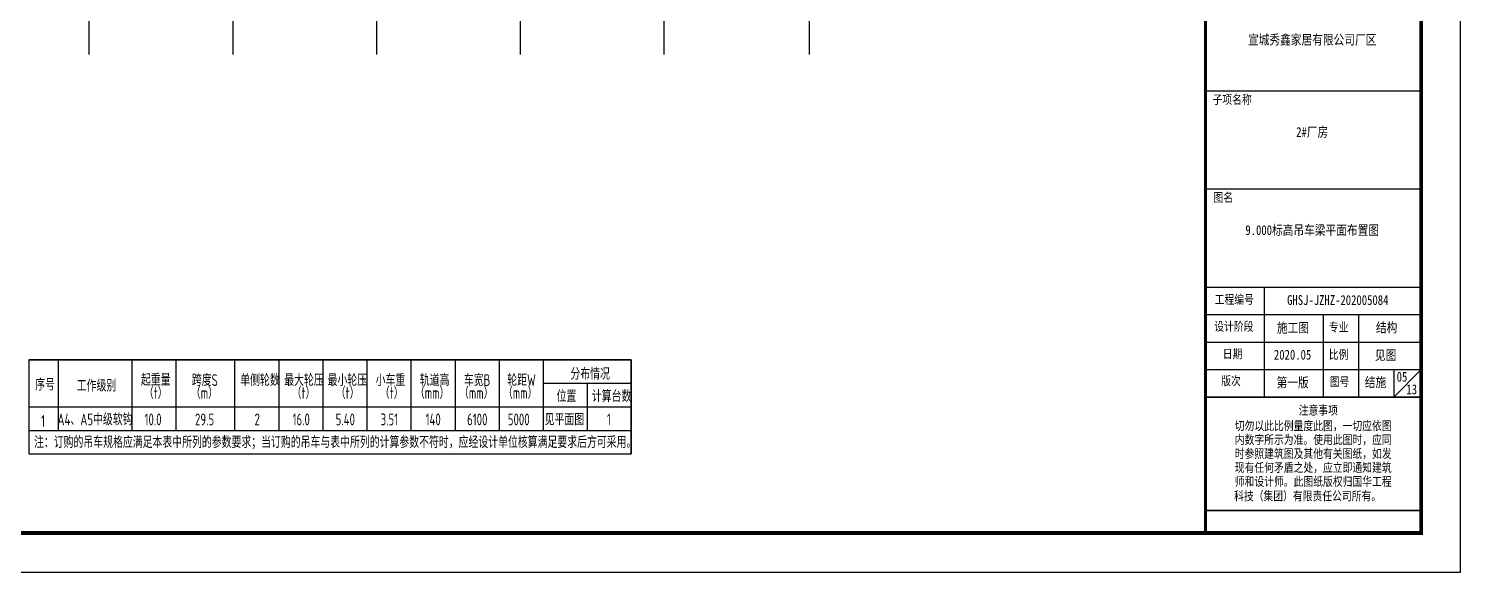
# Model space of a CAD drawing. Extents: x 9752569 to 9923256, y 1590558 to 2510207.
# Drawn here: x 9846133 to 9900906, y 2134257 to 2155029 of the extents above; entities that cross this region are included whole.
import ezdxf
from ezdxf.enums import TextEntityAlignment as Align

# ---------------------------------------------------------------- set-up
doc = ezdxf.new("R2010")
doc.units = 0
doc.header["$LTSCALE"] = 1000
doc.header["$MEASUREMENT"] = 0
doc.linetypes.add('CONTINOUS', pattern=[0])
doc.linetypes.add('DOTE', pattern=[2.42, 2, -0.2, 0.02, -0.2])
doc.layers.get('0').update_dxf_attribs({"linetype": 'CONTINUOUS'})
for name, color, linetype in [('DOTE', 8, 'DOTE'), ('PP-PM-TK', 7, 'CONTINUOUS'), ('PUB_TEXT', 7, 'CONTINUOUS'), ('PUB_TITLE', 4, 'CONTINUOUS'), ('标注文字', 3, 'CONTINUOUS')]:
    doc.layers.add(name, color=color, linetype=linetype)
doc.styles.add('TQ', font='txt.shx', dxfattribs={"width": 0.8, "bigfont": 'hztxt.shx'})
doc.styles.add('TSSD_REIN', font='atssdeng.shx', dxfattribs={"width": 0.7, "bigfont": 'atssdchn.shx'})
doc.styles.add('仿宋', font='', dxfattribs={"width": 0.8})
doc.styles.get('仿宋').set_extended_font_data('SimSun')

# ---------------------------------------------------------------- blocks, each defined once
blk = doc.blocks.new('A2 TK 2019')
at = {"layer": 'PP-PM-TK', "color": 4}
for p, q in [((7035935, 1986448), (7041435, 1986448)), ((7035935, 1983948), (7041435, 1983948)), ((7035935, 1981448), (7041435, 1981448)), ((7037435, 1981448), (7037435, 1978648)), ((7035935, 1980748), (7041435, 1980748)), ((7038935, 1980748), (7038935, 1978648)), ((7039840, 1980748), (7039840, 1978648)), ((7035935, 1980048), (7041435, 1980048)), ((7035935, 1979348), (7041435, 1979348)), ((7041435, 1979348), (7040735, 1978648)), ((7040735, 1979348), (7040735, 1978648))]:
    blk.add_line(p, q, dxfattribs=at)
at = {"layer": 'PP-PM-TK', "color": 4, "const_width": 70}
blk.add_lwpolyline([(7035935, 2015184), (7041435, 2015184), (7041435, 1975184), (7035935, 1975184)], close=True, dxfattribs=at)
at = {"layer": 'PP-PM-TK', "color": 4, "const_width": 40}
for points in [[(7035935, 1978648), (7041435, 1978648)], [(7035935, 1975756), (7041435, 1975756)]]:
    blk.add_lwpolyline(points, dxfattribs=at)
at = {"layer": 'PUB_TEXT', "color": 2, "style": 'TQ'}
for s, p in [('子项名称', (7036114, 1986089)), ('图名', (7036138, 1983596)), ('工程编号', (7036169, 1980997)), ('设计阶段', (7036156, 1980311)), ('专业', (7039080, 1980294)), ('日期', (7036374, 1979611)), ('比例', (7039080, 1979594)), ('版次', (7036335, 1978925)), ('图号', (7039103, 1978902)), ('注意事项', (7038312, 1978175)), ('切勿以此比例量度此图，一切应依图', (7036682, 1977780)), ('内数字所示为准。使用此图时，应同', (7036682, 1977426)), ('时参照建筑图及其他有关图纸，如发', (7036682, 1977071)), ('现有任何矛盾之处，应立即通知建筑', (7036682, 1976716)), ('师和设计师。此图纸版权归国华工程', (7036682, 1976361)), ('科技（集团）有限责任公司所有。', (7036664, 1975992))]:
    blk.add_text(s, height=250, dxfattribs=at).set_placement(p)
at = {"layer": 'PUB_TITLE', "color": 0, "style": '仿宋', "width": 0.8}
for s, p in [('宣城秀鑫家居有限公司厂区', (7038656, 1987626)), ('2#厂房', (7038656, 1985275))]:
    blk.add_text(s, height=250, dxfattribs=at).set_placement(p, align=Align.CENTER)
for s, p in [('GHSJ-JZHZ-202005084', (7038016, 1980994)), ('施工图', (7037757, 1980289)), ('结构', (7040282, 1980294)), ('见图', (7040256, 1979591)), ('2020.05', (7037680, 1979601)), ('第一版', (7037748, 1978895)), ('结施', (7039998, 1978901)), ('13', (7041059, 1978720))]:
    blk.add_text(s, height=250, dxfattribs=at).set_placement(p)

msp = doc.modelspace()

# ---------------------------------------------------------------- linework, layer by layer
at = {"layer": 'DOTE'}
for p, q in [((9848451.1, 2154039.9), (9848451.1, 2187639.9)), ((9853951.1, 2154039.9), (9853951.1, 2187639.9)), ((9859451.1, 2154039.9), (9859451.1, 2187639.9)), ((9864951.1, 2154039.9), (9864951.1, 2187639.9)), ((9870451.1, 2154039.9), (9870451.1, 2187639.9)), ((9876001.1, 2154039.9), (9876001.1, 2187639.9))]:
    msp.add_line(p, q, dxfattribs=at)
at = {"layer": 'PUB_TITLE'}
msp.add_lwpolyline([(9811805.5, 2134257.5), (9900905.5, 2134257.5), (9900905.5, 2197257.5), (9811805.5, 2197257.5)], close=True, dxfattribs=at)
at = {"layer": 'PUB_TITLE', "const_width": 150}
msp.add_lwpolyline([(9815555.5, 2135757.5), (9899405.5, 2135757.5), (9899405.5, 2195757.5), (9815555.5, 2195757.5)], close=True, dxfattribs=at)
at = {"layer": '标注文字', "color": 3, "linetype": 'CONTINOUS'}
for p, q in [((9846143.1, 2142378.8), (9869187.6, 2142378.8)), ((9869187.6, 2142378.8), (9846143.1, 2142378.8)), ((9846143.1, 2142378.8), (9846143.1, 2138781.3)), ((9869187.6, 2138781.3), (9869187.6, 2142378.8)), ((9869187.6, 2142378.8), (9869187.6, 2138781.3))]:
    msp.add_line(p, q, dxfattribs=at)
for points in [[(9847267.1, 2142378.8), (9847267.1, 2139680.7)], [(9850077.4, 2142378.8), (9850077.4, 2139680.7)], [(9851763.3, 2142378.8), (9851763.3, 2139680.7)], [(9854012.1, 2142378.8), (9854012.1, 2139680.7)], [(9855698.8, 2142378.8), (9855698.8, 2139680.7)], [(9857385.5, 2142378.8), (9857385.5, 2139680.7)], [(9859072.2, 2142378.8), (9859072.2, 2139680.7)], [(9860758.9, 2142378.8), (9860758.9, 2139680.7)], [(9862445.6, 2142378.8), (9862445.6, 2139680.7)], [(9864132.3, 2142378.8), (9864132.3, 2139680.7)], [(9865819, 2142378.8), (9865819, 2139680.7)], [(9865819, 2141479.4), (9869187.6, 2141479.4)], [(9867501.6, 2141479.4), (9867501.6, 2139680.7)], [(9846143.1, 2140580), (9869187.6, 2140580)], [(9846143.1, 2139680.7), (9869187.6, 2139680.7)], [(9846143.1, 2138781.3), (9869187.6, 2138781.3)]]:
    msp.add_lwpolyline(points, dxfattribs=at)

# ---------------------------------------------------------------- block references
at = {"xscale": 1.5, "yscale": 1.5, "zscale": 1.5}
msp.add_blockref('A2 TK 2019', (-662747.3, -827018.2), dxfattribs=at)

# ---------------------------------------------------------------- texts
at = {"layer": 'PUB_TITLE', "color": 6, "style": '仿宋', "width": 0.8}
msp.add_text('9.000标高吊车梁平面布置图', height=375, dxfattribs=at).set_placement((9895236.8, 2147144.6), align=Align.CENTER)
msp.add_text('05', height=375, dxfattribs=at).set_placement((9898469.1, 2141541.6))
at = {"layer": '标注文字', "color": 3, "linetype": 'CONTINOUS', "style": 'TSSD_REIN', "width": 0.7}
for s, height, p in [('序号', 449.7, (9846384.9, 2141203.7)), ('工作级别', 449.7, (9847974.1, 2141164.8)), ('起重量', 449.7, (9850430.3, 2141389.9)), ('跨度S', 449.7, (9852376, 2141377)), ('单侧轮数', 449.7, (9854227.2, 2141377)), ('最大轮压', 449.7, (9855910.4, 2141377)), ('最小轮压', 449.7, (9857569.6, 2141377)), ('小车重', 449.7, (9859407.7, 2141377)), ('轨道高', 449.7, (9861098, 2141377)), ('车宽B', 449.7, (9862784.7, 2141377)), ('轮距W', 449.7, (9864445.7, 2141377)), ('分布情况', 449.7, (9866859.1, 2141615.6)), ('（t）', 449.7, (9850539.9, 2140887.6)), ('（m）', 449.7, (9852337.7, 2140887.6)), ('（t）', 449.7, (9856195.1, 2140887.6)), ('（t）', 449.7, (9857881.8, 2140887.6)), ('（t）', 449.7, (9859568.5, 2140887.6)), ('（mm）', 449.7, (9860909.4, 2140887.6)), ('（mm）', 449.7, (9862596.1, 2140887.6)), ('（mm）', 449.7, (9864277.5, 2140887.6)), ('位置', 449.7, (9866330.8, 2140764.5)), ('计算台数', 449.7, (9867680.2, 2140764.5)), ('1', 449.7, (9846610.6, 2139816.8)), ('注：订购的吊车规格应满足本表中所列的参数要求；当订购的吊车与表中所列的计算参数不符时，应经设计单位核算满足要求后方可采用。', 449.701, (9846338.8, 2139006.4))]:
    msp.add_text(s, height=height, dxfattribs=at).set_placement(p)
for s, p in [('A4、A5中级软钩', (9848671.8, 2140099.6)), ('10.0', (9850893.4, 2140099.6)), ('29.5', (9852864.2, 2140099.6)), ('2', (9854876.9, 2140099.6)), ('16.0', (9856560.1, 2140099.6)), ('5.40', (9858246.8, 2140099.6)), ('3.51', (9859933.5, 2140099.6)), ('140', (9861608.9, 2140099.6)), ('6100', (9863295.6, 2140099.6)), ('5000', (9864881.1, 2140099.6)), ('见平面图', (9866630.2, 2140099.6)), ('1', (9868333.9, 2140102.6))]:
    msp.add_text(s, height=449.7, dxfattribs=at).set_placement(p, align=Align.MIDDLE_CENTER)

doc.saveas('drawing.dxf')
